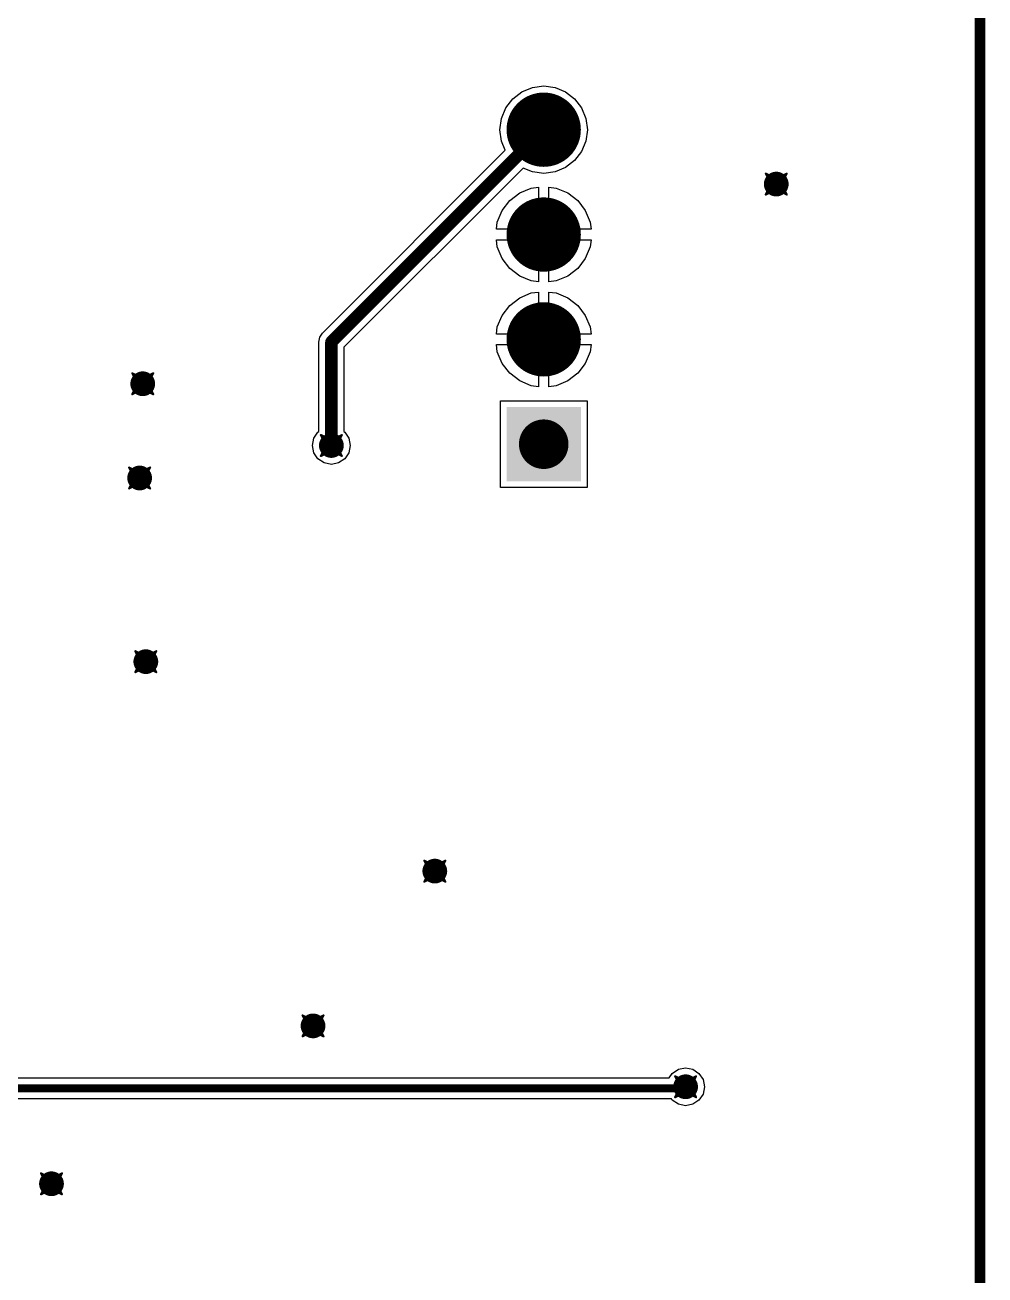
# Model space of a CAD drawing. Header units: millimetres. Extents: x 0 to 15120, y 0 to 9661.
# Drawn here: x 453.5 to 500, y 287.1 to 347.7 of the extents above; entities that cross this region are included whole.
import ezdxf

# ---------------------------------------------------------------- set-up
doc = ezdxf.new("R2010")
doc.units = ezdxf.units.MM
for name, color, linetype in [('BottomLayer', 5, 'Continuous'), ('DrillDrawing', 1, 'Continuous'), ('Mechanical1', 6, 'Continuous'), ('PadHoleLayer', 156, 'Continuous')]:
    doc.layers.add(name, color=color, linetype=linetype)

msp = doc.modelspace()

# ---------------------------------------------------------------- linework, layer by layer
at = {"layer": 'BottomLayer'}
for p, q in [((499.994, 225.179), (499.996, 355.68)), ((478.071, 344.654), (478.619, 344.726)), ((478.619, 344.726), (479.168, 344.654)), ((476.785, 343.667), (477.122, 344.106)), ((477.122, 344.106), (477.56, 344.442)), ((477.56, 344.442), (478.071, 344.654)), ((479.168, 344.654), (479.678, 344.442)), ((479.678, 344.442), (480.117, 344.106)), ((480.117, 344.106), (480.454, 343.667)), ((476.573, 343.156), (476.785, 343.667)), ((480.454, 343.667), (480.665, 343.156)), ((476.501, 342.608), (476.573, 343.156)), ((480.665, 343.156), (480.737, 342.608)), ((476.573, 342.06), (476.501, 342.608)), ((480.737, 342.608), (480.665, 342.06)), ((476.759, 341.612), (476.573, 342.06)), ((480.665, 342.06), (480.454, 341.549)), ((467.898, 332.752), (476.759, 341.612)), ((480.117, 341.11), (479.678, 340.774)), ((480.454, 341.549), (480.117, 341.11)), ((477.624, 340.747), (468.942, 332.066)), ((478.071, 340.562), (477.624, 340.747)), ((478.619, 340.49), (478.071, 340.562)), ((479.168, 340.562), (478.619, 340.49)), ((479.678, 340.774), (479.168, 340.562)), ((478.017, 339.776), (478.365, 339.822)), ((478.365, 339.822), (478.365, 337.782)), ((478.873, 337.782), (478.873, 339.822)), ((478.873, 339.822), (479.222, 339.776)), ((476.973, 339.174), (477.455, 339.544)), ((477.455, 339.544), (478.017, 339.776)), ((479.222, 339.776), (479.783, 339.544)), ((479.783, 339.544), (480.265, 339.174)), ((476.371, 338.13), (476.603, 338.692)), ((476.603, 338.692), (476.973, 339.174)), ((480.265, 339.174), (480.635, 338.692)), ((480.635, 338.692), (480.868, 338.13)), ((476.325, 337.782), (476.371, 338.13)), ((480.868, 338.13), (480.914, 337.782)), ((478.365, 337.782), (476.325, 337.782)), ((480.914, 337.782), (478.873, 337.782)), ((476.371, 336.925), (476.325, 337.274)), ((476.325, 337.274), (478.365, 337.274)), ((476.603, 336.364), (476.371, 336.925)), ((478.365, 337.274), (478.365, 335.233)), ((478.873, 335.233), (478.873, 337.274)), ((478.873, 337.274), (480.914, 337.274)), ((480.868, 336.925), (480.635, 336.364)), ((480.914, 337.274), (480.868, 336.925)), ((476.973, 335.882), (476.603, 336.364)), ((480.635, 336.364), (480.265, 335.882)), ((477.455, 335.512), (476.973, 335.882)), ((480.265, 335.882), (479.783, 335.512)), ((478.017, 335.279), (477.455, 335.512)), ((478.365, 335.233), (478.017, 335.279)), ((479.222, 335.279), (478.873, 335.233)), ((479.783, 335.512), (479.222, 335.279)), ((476.973, 334.094), (477.455, 334.464)), ((477.455, 334.464), (478.017, 334.696)), ((478.017, 334.696), (478.365, 334.742)), ((478.365, 334.742), (478.365, 332.702)), ((478.873, 332.702), (478.873, 334.742)), ((478.873, 334.742), (479.222, 334.696)), ((479.222, 334.696), (479.783, 334.464)), ((479.783, 334.464), (480.265, 334.094)), ((476.603, 333.612), (476.973, 334.094)), ((480.265, 334.094), (480.635, 333.612)), ((476.371, 333.05), (476.603, 333.612)), ((480.635, 333.612), (480.868, 333.05)), ((467.719, 332.319), (467.765, 332.553)), ((467.765, 332.553), (467.898, 332.752)), ((476.325, 332.702), (476.371, 333.05)), ((478.365, 332.702), (476.325, 332.702)), ((480.914, 332.702), (478.873, 332.702)), ((480.868, 333.05), (480.914, 332.702)), ((467.719, 327.979), (467.719, 332.319)), ((467.719, 332.319), (467.719, 332.319)), ((468.942, 332.066), (468.942, 327.979)), ((476.371, 331.845), (476.325, 332.194)), ((476.325, 332.194), (478.365, 332.194)), ((478.365, 332.194), (478.365, 330.153)), ((478.873, 330.153), (478.873, 332.194)), ((478.873, 332.194), (480.914, 332.194)), ((480.914, 332.194), (480.868, 331.845)), ((476.603, 331.284), (476.371, 331.845)), ((480.868, 331.845), (480.635, 331.284)), ((476.973, 330.802), (476.603, 331.284)), ((477.455, 330.432), (476.973, 330.802)), ((480.265, 330.802), (479.783, 330.432)), ((480.635, 331.284), (480.265, 330.802)), ((478.017, 330.199), (477.455, 330.432)), ((478.365, 330.153), (478.017, 330.199)), ((479.222, 330.199), (478.873, 330.153)), ((479.783, 330.432), (479.222, 330.199)), ((476.519, 325.268), (476.519, 329.468)), ((476.519, 329.468), (480.719, 329.468)), ((480.719, 329.468), (480.719, 325.268)), ((467.483, 327.656), (467.682, 327.954)), ((467.682, 327.954), (467.719, 327.979)), ((468.942, 327.979), (468.979, 327.954)), ((468.979, 327.954), (469.178, 327.656)), ((467.413, 327.305), (467.483, 327.656)), ((467.483, 326.954), (467.413, 327.305)), ((469.178, 327.656), (469.248, 327.305)), ((469.248, 327.305), (469.178, 326.954)), ((467.682, 326.656), (467.483, 326.954)), ((467.979, 326.457), (467.682, 326.656)), ((468.979, 326.656), (468.682, 326.457)), ((469.178, 326.954), (468.979, 326.656)), ((468.331, 326.387), (467.979, 326.457)), ((468.682, 326.457), (468.331, 326.387)), ((480.719, 325.268), (476.519, 325.268)), ((484.701, 296.664), (484.844, 296.878)), ((484.844, 296.878), (485.142, 297.077)), ((485.142, 297.077), (485.493, 297.147)), ((485.493, 297.147), (485.844, 297.077)), ((485.844, 297.077), (486.142, 296.878)), ((486.142, 296.878), (486.341, 296.581)), ((436.785, 296.664), (484.701, 296.664)), ((486.341, 296.581), (486.411, 296.23)), ((486.411, 296.23), (486.341, 295.878)), ((484.802, 295.645), (436.885, 295.645)), ((484.844, 295.581), (484.802, 295.645)), ((486.341, 295.878), (486.142, 295.581)), ((485.142, 295.382), (484.844, 295.581)), ((485.493, 295.312), (485.142, 295.382)), ((485.844, 295.382), (485.493, 295.312)), ((486.142, 295.581), (485.844, 295.382))]:
    msp.add_line(p, q, dxfattribs=at)
for points, const_width in [([(479.519, 342.608, -1), (477.719, 342.608, -1)], 1.8), ([(478.769, 342.608, -1), (478.469, 342.608, -1)], 0.3), ([(490.185, 339.972, -1), (489.585, 339.972, -1)], 0.6), ([(479.519, 337.528, -1), (477.719, 337.528, -1)], 1.8), ([(479.519, 332.448, -1), (477.719, 332.448, -1)], 1.8), ([(468.481, 332.319, -1), (468.181, 332.319, -1)], 0.3), ([(468.481, 332.319, -1), (468.181, 332.319, -1)], 0.3), ([(459.493, 330.297, -1), (458.893, 330.297, -1)], 0.6), ([(468.631, 327.305, -1), (468.031, 327.305, -1)], 0.6), ([(468.481, 327.305, -1), (468.181, 327.305, -1)], 0.3), ([(459.343, 325.73, -1), (458.743, 325.73, -1)], 0.6), ([(459.643, 316.83, -1), (459.043, 316.83, -1)], 0.6), ([(473.643, 306.68, -1), (473.043, 306.68, -1)], 0.6), ([(467.743, 299.18, -1), (467.143, 299.18, -1)], 0.6), ([(485.793, 296.23, -1), (485.193, 296.23, -1)], 0.6), ([(485.518, 296.155, -1), (485.318, 296.155, -1)], 0.2), ([(485.518, 296.155, -1), (485.318, 296.155, -1)], 0.2), ([(485.593, 296.23, -1), (485.393, 296.23, -1)], 0.2), ([(455.073, 291.53, -1), (454.473, 291.53, -1)], 0.6)]:
    msp.add_lwpolyline(points, format="xyb", close=True, dxfattribs=dict(at, const_width=const_width))
for points, const_width in [([(478.619, 342.608), (468.331, 332.319)], 0.6), ([(468.331, 327.305), (468.331, 332.319)], 0.6), ([(485.418, 296.155), (436.168, 296.155)], 0.4), ([(485.493, 296.23), (485.418, 296.155)], 0.4)]:
    msp.add_lwpolyline(points, dxfattribs=dict(at, const_width=const_width))
msp.add_solid([(480.419, 325.568), (476.819, 325.568), (480.419, 329.168), (476.819, 329.168)], dxfattribs=at)
at = {"layer": 'DrillDrawing'}
for points, const_width in [([(478.111, 342.608, -1), (479.127, 342.608, -1)], 0.102), ([(478.137, 342.608, -1), (478.086, 342.608, -1)], 0.0508), ([(479.153, 342.608, -1), (479.102, 342.608, -1)], 0.0508), ([(489.403, 340.48, -1), (489.352, 340.48, -1)], 0.0508), ([(489.403, 340.48, -1), (489.352, 340.48, -1)], 0.0508), ([(490.419, 340.48, -1), (490.368, 340.48, -1)], 0.0508), ([(490.419, 340.48, -1), (490.368, 340.48, -1)], 0.0508), ([(489.657, 339.972, -1), (489.606, 339.972, -1)], 0.0508), ([(489.657, 339.972, -1), (489.606, 339.972, -1)], 0.0508), ([(489.911, 340.226, -1), (489.86, 340.226, -1)], 0.0508), ([(489.911, 340.226, -1), (489.86, 340.226, -1)], 0.0508), ([(490.165, 339.972, -1), (490.114, 339.972, -1)], 0.0508), ([(490.165, 339.972, -1), (490.114, 339.972, -1)], 0.0508), ([(489.403, 339.464, -1), (489.352, 339.464, -1)], 0.0508), ([(489.403, 339.464, -1), (489.352, 339.464, -1)], 0.0508), ([(489.911, 339.718, -1), (489.86, 339.718, -1)], 0.0508), ([(489.911, 339.718, -1), (489.86, 339.718, -1)], 0.0508), ([(490.419, 339.464, -1), (490.368, 339.464, -1)], 0.0508), ([(490.419, 339.464, -1), (490.368, 339.464, -1)], 0.0508), ([(478.111, 337.528, -1), (479.127, 337.528, -1)], 0.102), ([(478.137, 337.528, -1), (478.086, 337.528, -1)], 0.0508), ([(479.153, 337.528, -1), (479.102, 337.528, -1)], 0.0508), ([(478.111, 332.448, -1), (479.127, 332.448, -1)], 0.102), ([(478.137, 332.448, -1), (478.086, 332.448, -1)], 0.0508), ([(479.153, 332.448, -1), (479.102, 332.448, -1)], 0.0508), ([(458.711, 330.805, -1), (458.66, 330.805, -1)], 0.0508), ([(458.711, 330.805, -1), (458.66, 330.805, -1)], 0.0508), ([(459.727, 330.805, -1), (459.676, 330.805, -1)], 0.0508), ([(459.727, 330.805, -1), (459.676, 330.805, -1)], 0.0508), ([(458.965, 330.297, -1), (458.914, 330.297, -1)], 0.0508), ([(458.965, 330.297, -1), (458.914, 330.297, -1)], 0.0508), ([(459.219, 330.551, -1), (459.168, 330.551, -1)], 0.0508), ([(459.219, 330.551, -1), (459.168, 330.551, -1)], 0.0508), ([(459.473, 330.297, -1), (459.422, 330.297, -1)], 0.0508), ([(459.473, 330.297, -1), (459.422, 330.297, -1)], 0.0508), ([(458.711, 329.789, -1), (458.66, 329.789, -1)], 0.0508), ([(458.711, 329.789, -1), (458.66, 329.789, -1)], 0.0508), ([(459.219, 330.043, -1), (459.168, 330.043, -1)], 0.0508), ([(459.219, 330.043, -1), (459.168, 330.043, -1)], 0.0508), ([(459.727, 329.789, -1), (459.676, 329.789, -1)], 0.0508), ([(459.727, 329.789, -1), (459.676, 329.789, -1)], 0.0508), ([(467.848, 327.813, -1), (467.797, 327.813, -1)], 0.0508), ([(467.848, 327.813, -1), (467.797, 327.813, -1)], 0.0508), ([(468.864, 327.813, -1), (468.813, 327.813, -1)], 0.0508), ([(468.864, 327.813, -1), (468.813, 327.813, -1)], 0.0508), ([(478.111, 327.368, -1), (479.127, 327.368, -1)], 0.102), ([(468.102, 327.305, -1), (468.051, 327.305, -1)], 0.0508), ([(468.102, 327.305, -1), (468.051, 327.305, -1)], 0.0508), ([(468.356, 327.559, -1), (468.305, 327.559, -1)], 0.0508), ([(468.356, 327.559, -1), (468.305, 327.559, -1)], 0.0508), ([(468.356, 327.051, -1), (468.305, 327.051, -1)], 0.0508), ([(468.356, 327.051, -1), (468.305, 327.051, -1)], 0.0508), ([(468.61, 327.305, -1), (468.559, 327.305, -1)], 0.0508), ([(468.61, 327.305, -1), (468.559, 327.305, -1)], 0.0508), ([(478.137, 327.368, -1), (478.086, 327.368, -1)], 0.0508), ([(479.153, 327.368, -1), (479.102, 327.368, -1)], 0.0508), ([(467.848, 326.797, -1), (467.797, 326.797, -1)], 0.0508), ([(467.848, 326.797, -1), (467.797, 326.797, -1)], 0.0508), ([(468.864, 326.797, -1), (468.813, 326.797, -1)], 0.0508), ([(468.864, 326.797, -1), (468.813, 326.797, -1)], 0.0508), ([(458.561, 326.238, -1), (458.51, 326.238, -1)], 0.0508), ([(458.561, 326.238, -1), (458.51, 326.238, -1)], 0.0508), ([(459.069, 325.984, -1), (459.018, 325.984, -1)], 0.0508), ([(459.069, 325.984, -1), (459.018, 325.984, -1)], 0.0508), ([(459.577, 326.238, -1), (459.526, 326.238, -1)], 0.0508), ([(459.577, 326.238, -1), (459.526, 326.238, -1)], 0.0508), ([(458.815, 325.73, -1), (458.764, 325.73, -1)], 0.0508), ([(458.815, 325.73, -1), (458.764, 325.73, -1)], 0.0508), ([(459.069, 325.476, -1), (459.018, 325.476, -1)], 0.0508), ([(459.069, 325.476, -1), (459.018, 325.476, -1)], 0.0508), ([(459.323, 325.73, -1), (459.272, 325.73, -1)], 0.0508), ([(459.323, 325.73, -1), (459.272, 325.73, -1)], 0.0508), ([(458.561, 325.222, -1), (458.51, 325.222, -1)], 0.0508), ([(458.561, 325.222, -1), (458.51, 325.222, -1)], 0.0508), ([(459.577, 325.222, -1), (459.526, 325.222, -1)], 0.0508), ([(459.577, 325.222, -1), (459.526, 325.222, -1)], 0.0508), ([(458.861, 317.338, -1), (458.81, 317.338, -1)], 0.0508), ([(458.861, 317.338, -1), (458.81, 317.338, -1)], 0.0508), ([(459.115, 316.83, -1), (459.064, 316.83, -1)], 0.0508), ([(459.115, 316.83, -1), (459.064, 316.83, -1)], 0.0508), ([(459.369, 317.084, -1), (459.318, 317.084, -1)], 0.0508), ([(459.369, 317.084, -1), (459.318, 317.084, -1)], 0.0508), ([(459.623, 316.83, -1), (459.572, 316.83, -1)], 0.0508), ([(459.623, 316.83, -1), (459.572, 316.83, -1)], 0.0508), ([(459.877, 317.338, -1), (459.826, 317.338, -1)], 0.0508), ([(459.877, 317.338, -1), (459.826, 317.338, -1)], 0.0508), ([(458.861, 316.322, -1), (458.81, 316.322, -1)], 0.0508), ([(458.861, 316.322, -1), (458.81, 316.322, -1)], 0.0508), ([(459.369, 316.576, -1), (459.318, 316.576, -1)], 0.0508), ([(459.369, 316.576, -1), (459.318, 316.576, -1)], 0.0508), ([(459.877, 316.322, -1), (459.826, 316.322, -1)], 0.0508), ([(459.877, 316.322, -1), (459.826, 316.322, -1)], 0.0508), ([(472.861, 307.188, -1), (472.81, 307.188, -1)], 0.0508), ([(472.861, 307.188, -1), (472.81, 307.188, -1)], 0.0508), ([(473.877, 307.188, -1), (473.826, 307.188, -1)], 0.0508), ([(473.877, 307.188, -1), (473.826, 307.188, -1)], 0.0508), ([(473.115, 306.68, -1), (473.064, 306.68, -1)], 0.0508), ([(473.115, 306.68, -1), (473.064, 306.68, -1)], 0.0508), ([(473.369, 306.934, -1), (473.318, 306.934, -1)], 0.0508), ([(473.369, 306.934, -1), (473.318, 306.934, -1)], 0.0508), ([(473.623, 306.68, -1), (473.572, 306.68, -1)], 0.0508), ([(473.623, 306.68, -1), (473.572, 306.68, -1)], 0.0508), ([(472.861, 306.172, -1), (472.81, 306.172, -1)], 0.0508), ([(472.861, 306.172, -1), (472.81, 306.172, -1)], 0.0508), ([(473.369, 306.426, -1), (473.318, 306.426, -1)], 0.0508), ([(473.369, 306.426, -1), (473.318, 306.426, -1)], 0.0508), ([(473.877, 306.172, -1), (473.826, 306.172, -1)], 0.0508), ([(473.877, 306.172, -1), (473.826, 306.172, -1)], 0.0508), ([(466.961, 299.688, -1), (466.91, 299.688, -1)], 0.0508), ([(466.961, 299.688, -1), (466.91, 299.688, -1)], 0.0508), ([(467.469, 299.434, -1), (467.418, 299.434, -1)], 0.0508), ([(467.469, 299.434, -1), (467.418, 299.434, -1)], 0.0508), ([(467.977, 299.688, -1), (467.926, 299.688, -1)], 0.0508), ([(467.977, 299.688, -1), (467.926, 299.688, -1)], 0.0508), ([(466.961, 298.672, -1), (466.91, 298.672, -1)], 0.0508), ([(466.961, 298.672, -1), (466.91, 298.672, -1)], 0.0508), ([(467.215, 299.18, -1), (467.164, 299.18, -1)], 0.0508), ([(467.215, 299.18, -1), (467.164, 299.18, -1)], 0.0508), ([(467.469, 298.926, -1), (467.418, 298.926, -1)], 0.0508), ([(467.469, 298.926, -1), (467.418, 298.926, -1)], 0.0508), ([(467.723, 299.18, -1), (467.672, 299.18, -1)], 0.0508), ([(467.723, 299.18, -1), (467.672, 299.18, -1)], 0.0508), ([(467.977, 298.672, -1), (467.926, 298.672, -1)], 0.0508), ([(467.977, 298.672, -1), (467.926, 298.672, -1)], 0.0508), ([(485.011, 296.738, -1), (484.96, 296.738, -1)], 0.0508), ([(485.011, 296.738, -1), (484.96, 296.738, -1)], 0.0508), ([(485.265, 296.23, -1), (485.214, 296.23, -1)], 0.0508), ([(485.265, 296.23, -1), (485.214, 296.23, -1)], 0.0508), ([(485.519, 296.484, -1), (485.468, 296.484, -1)], 0.0508), ([(485.519, 296.484, -1), (485.468, 296.484, -1)], 0.0508), ([(485.773, 296.23, -1), (485.722, 296.23, -1)], 0.0508), ([(485.773, 296.23, -1), (485.722, 296.23, -1)], 0.0508), ([(486.027, 296.738, -1), (485.976, 296.738, -1)], 0.0508), ([(486.027, 296.738, -1), (485.976, 296.738, -1)], 0.0508), ([(485.011, 295.722, -1), (484.96, 295.722, -1)], 0.0508), ([(485.011, 295.722, -1), (484.96, 295.722, -1)], 0.0508), ([(485.519, 295.976, -1), (485.468, 295.976, -1)], 0.0508), ([(485.519, 295.976, -1), (485.468, 295.976, -1)], 0.0508), ([(486.027, 295.722, -1), (485.976, 295.722, -1)], 0.0508), ([(486.027, 295.722, -1), (485.976, 295.722, -1)], 0.0508), ([(454.29, 292.038, -1), (454.239, 292.038, -1)], 0.0508), ([(454.29, 292.038, -1), (454.239, 292.038, -1)], 0.0508), ([(455.306, 292.038, -1), (455.255, 292.038, -1)], 0.0508), ([(455.306, 292.038, -1), (455.255, 292.038, -1)], 0.0508), ([(454.544, 291.53, -1), (454.493, 291.53, -1)], 0.0508), ([(454.544, 291.53, -1), (454.493, 291.53, -1)], 0.0508), ([(454.798, 291.784, -1), (454.747, 291.784, -1)], 0.0508), ([(454.798, 291.784, -1), (454.747, 291.784, -1)], 0.0508), ([(455.052, 291.53, -1), (455.001, 291.53, -1)], 0.0508), ([(455.052, 291.53, -1), (455.001, 291.53, -1)], 0.0508), ([(454.29, 291.022, -1), (454.239, 291.022, -1)], 0.0508), ([(454.29, 291.022, -1), (454.239, 291.022, -1)], 0.0508), ([(454.798, 291.276, -1), (454.747, 291.276, -1)], 0.0508), ([(454.798, 291.276, -1), (454.747, 291.276, -1)], 0.0508), ([(455.306, 291.022, -1), (455.255, 291.022, -1)], 0.0508), ([(455.306, 291.022, -1), (455.255, 291.022, -1)], 0.0508)]:
    msp.add_lwpolyline(points, format="xyb", close=True, dxfattribs=dict(at, const_width=const_width))
at = {"layer": 'DrillDrawing', "const_width": 0.102}
for points in [[(489.631, 339.972), (489.377, 340.48)], [(489.885, 340.226), (489.377, 340.48)], [(490.393, 340.48), (489.885, 340.226)], [(490.393, 340.48), (490.139, 339.972)], [(489.631, 339.972), (489.377, 339.464)], [(490.393, 339.464), (490.139, 339.972)], [(489.885, 339.718), (489.377, 339.464)], [(490.393, 339.464), (489.885, 339.718)], [(458.939, 330.297), (458.685, 330.805)], [(459.193, 330.551), (458.685, 330.805)], [(459.701, 330.805), (459.193, 330.551)], [(459.701, 330.805), (459.447, 330.297)], [(458.939, 330.297), (458.685, 329.789)], [(459.701, 329.789), (459.447, 330.297)], [(459.193, 330.043), (458.685, 329.789)], [(459.701, 329.789), (459.193, 330.043)], [(468.077, 327.305), (467.823, 327.813)], [(468.331, 327.559), (467.823, 327.813)], [(468.839, 327.813), (468.331, 327.559)], [(468.839, 327.813), (468.585, 327.305)], [(468.077, 327.305), (467.823, 326.797)], [(468.331, 327.051), (467.823, 326.797)], [(468.839, 326.797), (468.331, 327.051)], [(468.839, 326.797), (468.585, 327.305)], [(458.789, 325.73), (458.535, 326.238)], [(459.043, 325.984), (458.535, 326.238)], [(459.551, 326.238), (459.043, 325.984)], [(459.551, 326.238), (459.297, 325.73)], [(458.789, 325.73), (458.535, 325.222)], [(459.043, 325.476), (458.535, 325.222)], [(459.551, 325.222), (459.043, 325.476)], [(459.551, 325.222), (459.297, 325.73)], [(459.089, 316.83), (458.835, 317.338)], [(459.343, 317.084), (458.835, 317.338)], [(459.089, 316.83), (458.835, 316.322)], [(459.851, 317.338), (459.343, 317.084)], [(459.851, 317.338), (459.597, 316.83)], [(459.851, 316.322), (459.597, 316.83)], [(459.343, 316.576), (458.835, 316.322)], [(459.851, 316.322), (459.343, 316.576)], [(473.089, 306.68), (472.835, 307.188)], [(473.343, 306.934), (472.835, 307.188)], [(473.851, 307.188), (473.343, 306.934)], [(473.851, 307.188), (473.597, 306.68)], [(473.089, 306.68), (472.835, 306.172)], [(473.851, 306.172), (473.597, 306.68)], [(473.343, 306.426), (472.835, 306.172)], [(473.851, 306.172), (473.343, 306.426)], [(467.189, 299.18), (466.935, 299.688)], [(467.443, 299.434), (466.935, 299.688)], [(467.951, 299.688), (467.443, 299.434)], [(467.951, 299.688), (467.697, 299.18)], [(467.189, 299.18), (466.935, 298.672)], [(467.443, 298.926), (466.935, 298.672)], [(467.951, 298.672), (467.443, 298.926)], [(467.951, 298.672), (467.697, 299.18)], [(485.239, 296.23), (484.985, 296.738)], [(485.493, 296.484), (484.985, 296.738)], [(485.239, 296.23), (484.985, 295.722)], [(486.001, 296.738), (485.493, 296.484)], [(486.001, 296.738), (485.747, 296.23)], [(486.001, 295.722), (485.747, 296.23)], [(485.493, 295.976), (484.985, 295.722)], [(486.001, 295.722), (485.493, 295.976)], [(454.519, 291.53), (454.265, 292.038)], [(454.773, 291.784), (454.265, 292.038)], [(455.281, 292.038), (454.773, 291.784)], [(455.281, 292.038), (455.027, 291.53)], [(454.519, 291.53), (454.265, 291.022)], [(455.281, 291.022), (455.027, 291.53)], [(454.773, 291.276), (454.265, 291.022)], [(455.281, 291.022), (454.773, 291.276)]]:
    msp.add_lwpolyline(points, dxfattribs=at)
at = {"layer": 'Mechanical1', "lineweight": 20, "const_width": 0.508}
msp.add_lwpolyline([(499.743, 225.429), (499.743, 355.429)], dxfattribs=at)
at = {"layer": 'PadHoleLayer', "const_width": 1.2}
for points in [[(479.219, 342.608, -1), (478.019, 342.608, -1)], [(479.219, 337.528, -1), (478.019, 337.528, -1)], [(479.219, 332.448, -1), (478.019, 332.448, -1)], [(479.219, 327.368, -1), (478.019, 327.368, -1)]]:
    msp.add_lwpolyline(points, format="xyb", close=True, dxfattribs=at)

doc.saveas('drawing.dxf')
